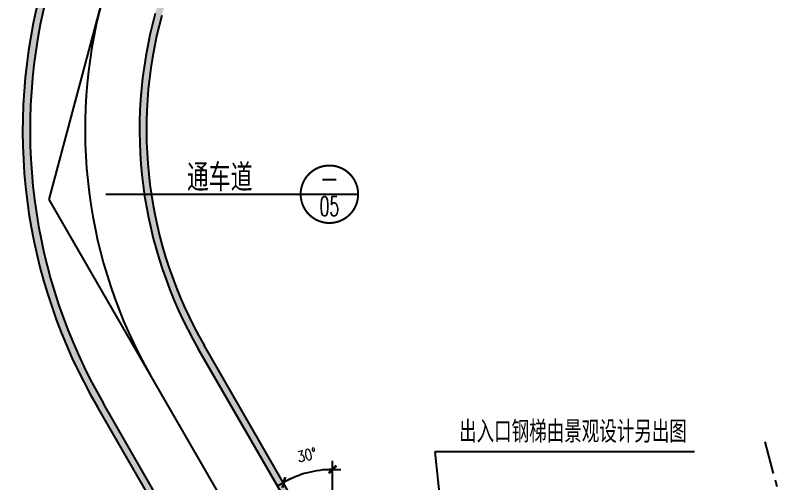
# Model space of a CAD drawing. Extents: x -542930 to 249594, y -301235 to 84515.
# Drawn here: x -67586 to -39454, y -191997 to -174926 of the extents above; entities that cross this region are included whole.
import ezdxf
from ezdxf.enums import TextEntityAlignment as Align

# ---------------------------------------------------------------- set-up
doc = ezdxf.new("R2010")
doc.units = 0
doc.header["$LTSCALE"] = 1000
doc.header["$MEASUREMENT"] = 0
doc.linetypes.add('CENTER', pattern=[2, 1.25, -0.25, 0.25, -0.25])
doc.layers.get('0').update_dxf_attribs({"linetype": 'CONTINUOUS'})
doc.layers.get('DEFPOINTS').update_dxf_attribs({"linetype": 'CONTINUOUS'})
for name, color, linetype in [('A-CH-TEXT', 2, 'CONTINUOUS'), ('A-GRID', 1, 'CENTER'), ('OTHER', 7, 'CONTINUOUS'), ('PUB_DIM', 3, 'CONTINUOUS'), ('PUB_TITLE', 4, 'CONTINUOUS'), ('WALL', 255, 'CONTINUOUS')]:
    doc.layers.add(name, color=color, linetype=linetype)
doc.styles.add('COMP', font='complex', dxfattribs={"bigfont": 'hztxt'})
doc.styles.add('DIM_FONT', font='SIMPLEX.shx', dxfattribs={"width": 0.8})
doc.styles.add('HZXY', font='romans.shx', dxfattribs={"width": 0.8, "bigfont": 'hztxt.shx'})
doc.dimstyles.new('AXIS200', dxfattribs={"dimscale": 2, "dimtxt": 300, "dimasz": 1, "dimexe": 250, "dimexo": 300, "dimgap": 150, "dimtad": 1, "dimdec": 0, "dimdsep": 46, "dimtxsty": 'DIM_FONT', "dimblk": '_DIMX', "dimblk1": '_DIMX', "dimblk2": '_DIMX', "dimsah": 1, "dimcen": 5, "dimse1": 1, "dimse2": 1, "dimclrt": 7, "dimadec": 0, "dimazin": 0, "dimtfac": 1, "dimtdec": 0, "dimtix": 1, "dimtmove": 2, "dimatfit": 3, "dimldrblk": '_DIMX', "dimfxl": 1, "dimarcsym": 0})

# ---------------------------------------------------------------- blocks, each defined once
blk = doc.blocks.new('_DIMX')
blk.add_line((-150, 0), (150, 0))
at = {"const_width": 50}
blk.add_lwpolyline([(-70, -70), (70, 70)], dxfattribs=at)
blk = doc.blocks.new('*D403')
at = {"layer": 'DEFPOINTS', "color": 0, "transparency": 16777216}
for p in [(4165, -181516), (-17705, -182118), (2111, -182118), (-16597, -183737), (-67586, -200741)]:
    blk.add_point(p, dxfattribs=at)
at = {"layer": 'PUB_DIM', "color": 0, "lineweight": -2, "transparency": 16777216}
blk.add_arc((1918, -182118), 18585, 180.0062, 194.9939, dxfattribs=at)
at = {"layer": 'PUB_DIM', "color": 0, "lineweight": -2, "transparency": 16777216, "xscale": 2, "yscale": 2, "zscale": 2}
for p, rotation in [((-16668, -182118), 90.00308284057766), ((-16034, -186928), 284.9969402081487)]:
    blk.add_blockref('_DIMX', p, dxfattribs=dict(at, rotation=rotation))
at = {"layer": 'PUB_DIM', "color": 7, "transparency": 16777216, "insert": (-15914, -184465), "char_height": 600, "attachment_point": 5, "rotation": 277.5, "style": 'DIM_FONT'}
blk.add_mtext('15°', dxfattribs=at)
blk = doc.blocks.new('*D243')
at = {"layer": 'DEFPOINTS', "color": 0, "transparency": 16777216}
for p in [(-61982, -184644), (-56002, -191205), (-57218, -191732), (-56002, -195104), (-56002, -195104)]:
    blk.add_point(p, dxfattribs=at)
at = {"layer": 'PUB_DIM', "color": 0, "lineweight": -2, "transparency": 16777216}
blk.add_arc((-56002, -195104), 3585, 90.032, 119.7261, dxfattribs=at)
at = {"layer": 'PUB_DIM', "color": 0, "lineweight": -2, "transparency": 16777216, "xscale": 2, "yscale": 2, "zscale": 2}
for p, rotation in [((-56002, -191519), 0.01598214369621535), ((-57781, -191992), 209.7421116060184)]:
    blk.add_blockref('_DIMX', p, dxfattribs=dict(at, rotation=rotation))
at = {"layer": 'PUB_DIM', "color": 7, "transparency": 16777216, "insert": (-56938, -190991), "char_height": 400, "attachment_point": 5, "rotation": 12.8326, "style": 'DIM_FONT'}
blk.add_mtext('30°', dxfattribs=at)

msp = doc.modelspace()

# ---------------------------------------------------------------- hatches: boundary and pattern name
at = {"layer": 'PUB_DIM'}
msp.add_hatch(color=256, dxfattribs=at).paths.add_polyline_path([(-66335.292, -173798.901), (-64072.705, -165354.812), (-64072.705, -165321.944), (-64322.627, -165321.944), (-66576.265, -173732.636, 0.203593665), (-64588.606, -189231.016), (-60194.681, -196841.517), (-59919.825, -197867.292), (-59678.344, -197802.587), (-59961.718, -196745.02), (-64370.931, -189108.04, -0.200650299)])
h = msp.add_hatch(color=256, dxfattribs=at)
h.paths.add_polyline_path([(-59823.621, -165918.079), (-59823.621, -165914.66), (-59822.705, -165883.751), (-59822.705, -165321.944), (-60072.705, -165321.944), (-60072.705, -165883.751), (-62477.796, -174859.672, 0.104425509), (-62876.715, -181461.093), (-62624.25, -181461.093, -0.105030324), (-62237.239, -174925.823)])
h.paths.add_polyline_path([(-62624.25, -181461.093), (-62876.715, -181461.093, 0.094207506), (-60907.825, -187105.916), (-56234.511, -195200.333), (-55814.641, -196767.309), (-55573.16, -196702.604), (-56001.548, -195103.837), (-60690.184, -186982.881, -0.093654199)])

# ---------------------------------------------------------------- linework, layer by layer
for p, q in [((-57166.951, -181461.093), (-55066.951, -181461.093)), ((-56001.548, -195103.837), (-56001.548, -191204.808))]:
    msp.add_line(p, q)
at = {"const_width": 73.5}
msp.add_lwpolyline([(-57166.951, -181461.093, 1), (-55066.951, -181461.093, 1)], format="xyb", close=True, dxfattribs=at)
at = {"layer": 'A-GRID'}
msp.add_line((-28504.089, -234171.353), (-40205.048, -190502.781), dxfattribs=at)
at = {"layer": 'OTHER'}
msp.add_line((-64280.172, -181461.093), (-56169.261, -181461.093), dxfattribs=at)
at = {"layer": 'PUB_DIM'}
for p, q in [((-62071.714, -165615.582), (-66367.876, -181649.077)), ((-66367.876, -181649.077), (-58100.118, -195965.434))]:
    msp.add_line(p, q, dxfattribs=at)
msp.add_arc((-46893.472, -179084.088), 18147.061, 164.810343, 209.810343, dxfattribs=at)
at = {"layer": 'PUB_TITLE'}
for p, q in [((-52260.58, -190876.436), (-51343.122, -199557.074)), ((-42780.161, -190876.436), (-52260.58, -190876.436))]:
    msp.add_line(p, q, dxfattribs=at)
at = {"layer": 'WALL', "color": 54}
for p, q in [((-56001.548, -195103.837), (-60691.318, -186980.916)), ((-56218.054, -195228.837), (-60907.825, -187105.916)), ((-60194.681, -196841.517), (-64588.606, -189231.016)), ((-59961.718, -196745.02), (-64372.099, -189106.016))]:
    msp.add_line(p, q, dxfattribs=at)
for centre, radius, start, end in [((-47340.258, -179142.276), 19982.196, 164.2927043, 210.3238142), ((-47046.654, -179104.514), 20005.027, 164.6203293, 209.9966535), ((-47045.456, -179105), 16005.621, 164.6187975, 209.9921687), ((-47046.67, -179104.485), 15754.827, 164.619345, 209.995874)]:
    msp.add_arc(centre, radius, start, end, dxfattribs=at)

# ---------------------------------------------------------------- texts
at = {"style": 'COMP'}
for tag, text, width, p, p2 in [('-', '-', 1.166667, (-56473.951, -181226.784), (-55759.951, -181226.784)), ('05', '1', 0.617647, (-56473.951, -182254.503), (-55759.951, -182254.503))]:
    msp.add_attdef(tag, text=text, height=714, dxfattribs=dict(at, width=width)).set_placement(p, p2, align=Align.FIT)
at = {"layer": 'A-CH-TEXT', "color": 7, "style": 'HZXY', "width": 0.8}
for s, height, p in [('通车道', 1000, (-61321.694, -181354.041)), (' 出入口钢梯由景观设计另出图', 800, (-51819.043, -190537.498))]:
    msp.add_text(s, height=height, dxfattribs=at).set_placement(p)

# ---------------------------------------------------------------- dimensions: what is measured, and where the dimension line sits
at = {"layer": 'PUB_DIM'}
dim = msp.add_angular_dim_2l(base=(-16596.827, -183737.432), line1=((2111.018, -182117.607), (-17704.997, -182117.607)), line2=((-67585.787, -200741.076), (4164.894, -181515.508)), dimstyle='AXIS200', override={"dimazin": 2}, dxfattribs=at)
dim.commit()
dim.dimension.update_dxf_attribs({"geometry": '*D403', "text_midpoint": (-15913.682, -184465.174)})
dim = msp.add_angular_dim_2l(base=(-57218.199, -191731.613), line1=((-56001.548, -195103.837), (-61981.88, -184643.857)), line2=((-56001.548, -195103.837), (-56001.548, -191204.808)), dimstyle='AXIS200', override={"dimtxt": 200, "dimgap": 100, "dimazin": 2}, dxfattribs=at)
dim.commit()
dim.dimension.update_dxf_attribs({"geometry": '*D243', "text_midpoint": (-56938.356, -190991.284), "dimtype": 162})

doc.saveas('drawing.dxf')
